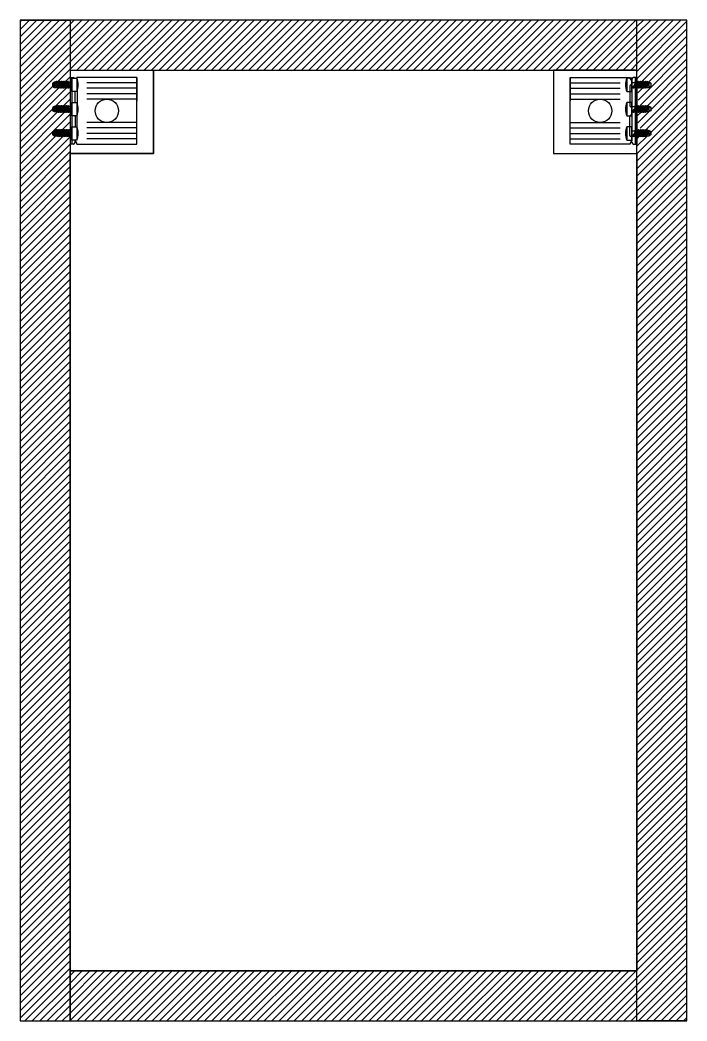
# Model space of a CAD drawing. Header units: millimetres. Extents: x 2246 to 5755, y 107 to 2210.
# Drawn here: x 5173 to 5573, y 904 to 1504 of the extents above; entities that cross this region are included whole.
import ezdxf

# ---------------------------------------------------------------- set-up
doc = ezdxf.new("R2010")
doc.units = ezdxf.units.MM
doc.layers.add('IF-DETL', color=4, linetype='Continuous', lineweight=35)
doc.layers.add('IF-FURN', color=7, linetype='Continuous')

msp = doc.modelspace()

# ---------------------------------------------------------------- linework, layer by layer
at = {"layer": 'IF-DETL', "linetype": 'Continuous'}
for p, q in [((5173.36, 1503.2), (5174.51, 1504.35)), ((5173.36, 1498.71), (5179, 1504.35)), ((5173.36, 1494.22), (5183.49, 1504.35)), ((5173.36, 1489.73), (5187.98, 1504.35)), ((5173.36, 1485.24), (5192.47, 1504.35)), ((5173.36, 1480.75), (5196.96, 1504.35)), ((5173.36, 1476.26), (5201.45, 1504.35)), ((5173.36, 1471.77), (5203.36, 1501.77)), ((5203.36, 1501.77), (5205.94, 1504.35)), ((5203.36, 1497.28), (5210.43, 1504.35)), ((5203.36, 1492.79), (5214.92, 1504.35)), ((5203.36, 1488.3), (5219.42, 1504.35)), ((5203.36, 1483.81), (5223.91, 1504.35)), ((5203.36, 1479.32), (5228.4, 1504.35)), ((5203.36, 1474.83), (5232.89, 1504.35)), ((5207.38, 1474.35), (5237.38, 1504.35)), ((5211.87, 1474.35), (5241.87, 1504.35)), ((5216.36, 1474.35), (5246.36, 1504.35)), ((5220.85, 1474.35), (5250.85, 1504.35)), ((5225.34, 1474.35), (5255.34, 1504.35)), ((5229.83, 1474.35), (5259.83, 1504.35)), ((5234.32, 1474.35), (5264.32, 1504.35)), ((5238.81, 1474.35), (5268.81, 1504.35)), ((5243.3, 1474.35), (5273.3, 1504.35)), ((5247.79, 1474.35), (5277.79, 1504.35)), ((5252.28, 1474.35), (5282.28, 1504.35)), ((5256.77, 1474.35), (5286.77, 1504.35)), ((5261.26, 1474.35), (5291.26, 1504.35)), ((5265.75, 1474.35), (5295.75, 1504.35)), ((5270.24, 1474.35), (5300.24, 1504.35)), ((5274.73, 1474.35), (5304.73, 1504.35)), ((5279.22, 1474.35), (5309.22, 1504.35)), ((5283.71, 1474.35), (5313.71, 1504.35)), ((5288.2, 1474.35), (5318.2, 1504.35)), ((5292.69, 1474.35), (5322.69, 1504.35)), ((5297.18, 1474.35), (5327.18, 1504.35)), ((5301.67, 1474.35), (5331.67, 1504.35)), ((5306.16, 1474.35), (5336.16, 1504.35)), ((5310.65, 1474.35), (5340.65, 1504.35)), ((5315.14, 1474.35), (5345.14, 1504.35)), ((5319.63, 1474.35), (5349.63, 1504.35)), ((5324.12, 1474.35), (5354.12, 1504.35)), ((5328.61, 1474.35), (5358.61, 1504.35)), ((5333.1, 1474.35), (5363.1, 1504.35)), ((5337.59, 1474.35), (5367.59, 1504.35)), ((5342.08, 1474.35), (5372.08, 1504.35)), ((5346.57, 1474.35), (5376.57, 1504.35)), ((5351.06, 1474.35), (5381.06, 1504.35)), ((5355.55, 1474.35), (5385.55, 1504.35)), ((5360.04, 1474.35), (5390.04, 1504.35)), ((5364.53, 1474.35), (5394.53, 1504.35)), ((5369.02, 1474.35), (5399.02, 1504.35)), ((5373.51, 1474.35), (5403.51, 1504.35)), ((5378, 1474.35), (5408, 1504.35)), ((5382.49, 1474.35), (5412.49, 1504.35)), ((5173.36, 1467.28), (5203.36, 1497.28)), ((5173.36, 1462.79), (5203.36, 1492.79)), ((5173.36, 1458.3), (5203.36, 1488.3)), ((5173.36, 1453.81), (5203.36, 1483.81)), ((5173.36, 1449.32), (5203.36, 1479.32)), ((5195.92, 1467.39), (5203.36, 1474.83)), ((5200.41, 1467.39), (5203.36, 1470.34)), ((5173.36, 1444.83), (5194.34, 1465.81)), ((5173.36, 1440.34), (5197.88, 1464.86)), ((5173.36, 1435.85), (5202.1, 1464.59)), ((5194.59, 1466.05), (5195.68, 1467.15)), ((5198.09, 1465.06), (5198.49, 1465.47)), ((5198.72, 1465.7), (5200.16, 1467.14)), ((5194.42, 1452.42), (5203.36, 1461.36)), ((5173.36, 1431.36), (5194.12, 1452.12)), ((5198.47, 1451.98), (5199.09, 1452.59)), ((5199.4, 1452.9), (5203.36, 1456.87)), ((5173.36, 1426.87), (5195.9, 1449.41)), ((5173.36, 1422.38), (5200.21, 1449.22)), ((5173.36, 1417.89), (5203.36, 1447.89)), ((5196.1, 1449.6), (5197.48, 1450.98)), ((5197.71, 1451.21), (5198.2, 1451.71)), ((5200.41, 1449.43), (5201.65, 1450.67)), ((5198.38, 1438.41), (5203.36, 1443.4)), ((5173.36, 1413.4), (5195.31, 1435.35)), ((5173.36, 1408.91), (5199.18, 1434.72)), ((5173.36, 1404.42), (5203.36, 1434.42)), ((5195.51, 1435.54), (5197.19, 1437.23)), ((5197.47, 1437.5), (5197.87, 1437.91)), ((5197.87, 1437.91), (5198.02, 1438.05)), ((5199.38, 1434.93), (5199.58, 1435.12)), ((5199.77, 1435.31), (5201.31, 1436.85)), ((5202.36, 1437.91), (5203.36, 1438.91)), ((5173.36, 1399.93), (5203.36, 1429.93)), ((5173.36, 1395.44), (5203.36, 1425.44)), ((5173.36, 1390.95), (5203.36, 1420.95)), ((5173.36, 1386.46), (5203.36, 1416.46)), ((5173.36, 1381.97), (5203.36, 1411.97)), ((5173.36, 1377.48), (5203.36, 1407.48)), ((5173.36, 1372.99), (5203.36, 1402.99)), ((5173.36, 1368.5), (5203.36, 1398.5)), ((5173.36, 1364.01), (5203.36, 1394.01)), ((5173.36, 1359.52), (5203.36, 1389.52)), ((5173.36, 1355.03), (5203.36, 1385.03)), ((5173.36, 1350.54), (5203.36, 1380.54)), ((5173.36, 1346.05), (5203.36, 1376.05)), ((5173.36, 1341.56), (5203.36, 1371.56)), ((5173.36, 1337.07), (5203.36, 1367.07)), ((5173.36, 1332.58), (5203.36, 1362.58)), ((5173.36, 1328.09), (5203.36, 1358.09)), ((5173.36, 1323.6), (5203.36, 1353.6)), ((5173.36, 1319.1), (5203.36, 1349.1)), ((5173.36, 1314.61), (5203.36, 1344.61)), ((5173.36, 1310.12), (5203.36, 1340.12)), ((5173.36, 1305.63), (5203.36, 1335.63)), ((5173.36, 1301.14), (5203.36, 1331.14)), ((5173.36, 1296.65), (5203.36, 1326.65))]:
    msp.add_line(p, q, dxfattribs=at)
at = {"layer": 'IF-DETL'}
for p, q in [((5194.09, 1467.08), (5193.09, 1466.44)), ((5193.09, 1466.44), (5194.09, 1466.94)), ((5193.09, 1466.44), (5193.09, 1464.51)), ((5193.09, 1464.51), (5194.09, 1463.95)), ((5194.09, 1463.95), (5194.09, 1466.94)), ((5194.09, 1466.94), (5194.09, 1466.44)), ((5194.09, 1463.95), (5194.09, 1464.82)), ((5195.09, 1466.94), (5194.42, 1466.94)), ((5196.09, 1466.94), (5195.42, 1466.94)), ((5197.09, 1466.94), (5196.42, 1466.94)), ((5198.09, 1466.94), (5197.42, 1466.94)), ((5198.09, 1466.94), (5197.59, 1466.94)), ((5199.09, 1466.94), (5198.42, 1466.94)), ((5200.09, 1466.94), (5199.42, 1466.94)), ((5201.09, 1466.94), (5200.42, 1466.94)), ((5202.09, 1466.94), (5201.42, 1466.94)), ((5202.09, 1466.94), (5201.59, 1466.94)), ((5204.42, 1466.94), (5202.42, 1466.94)), ((5195.88, 1463.94), (5194.09, 1463.95)), ((5194.09, 1452.57), (5193.09, 1451.92)), ((5193.09, 1451.92), (5194.09, 1452.42)), ((5194.09, 1449.43), (5194.09, 1452.42)), ((5194.09, 1452.42), (5194.09, 1451.92)), ((5195.09, 1452.42), (5194.42, 1452.42)), ((5196.09, 1452.42), (5195.42, 1452.42)), ((5197.09, 1452.42), (5196.42, 1452.42)), ((5198.09, 1452.42), (5197.42, 1452.42)), ((5198.09, 1452.42), (5197.59, 1452.42)), ((5199.09, 1452.42), (5198.42, 1452.42)), ((5200.09, 1452.42), (5199.42, 1452.42)), ((5201.09, 1452.42), (5200.42, 1452.42)), ((5202.09, 1452.42), (5201.42, 1452.42)), ((5202.09, 1452.42), (5201.59, 1452.42)), ((5204.42, 1452.42), (5202.42, 1452.42)), ((5193.09, 1451.92), (5193.09, 1449.99)), ((5193.09, 1449.99), (5194.09, 1449.43)), ((5194.09, 1449.43), (5194.09, 1450.31)), ((5195.88, 1449.42), (5194.09, 1449.43)), ((5194.09, 1438.05), (5193.09, 1437.41)), ((5193.09, 1437.41), (5194.09, 1437.91)), ((5193.09, 1437.41), (5193.09, 1435.47)), ((5193.09, 1435.47), (5194.09, 1434.91)), ((5194.09, 1434.91), (5194.09, 1437.91)), ((5194.09, 1437.91), (5194.09, 1437.41)), ((5194.09, 1434.91), (5194.09, 1435.79)), ((5195.88, 1434.91), (5194.09, 1434.91)), ((5195.09, 1437.91), (5194.42, 1437.91)), ((5196.09, 1437.91), (5195.42, 1437.91)), ((5197.09, 1437.91), (5196.42, 1437.91)), ((5198.09, 1437.91), (5197.42, 1437.91)), ((5198.09, 1437.91), (5197.59, 1437.91)), ((5199.09, 1437.91), (5198.42, 1437.91)), ((5200.09, 1437.91), (5199.42, 1437.91)), ((5201.09, 1437.91), (5200.42, 1437.91)), ((5202.09, 1437.91), (5201.42, 1437.91)), ((5202.09, 1437.91), (5201.59, 1437.91)), ((5204.42, 1437.91), (5202.42, 1437.91))]:
    msp.add_line(p, q, dxfattribs=at)
for centre, radius, start, end in [((5194.19, 1466.86), 0.247, 19.7848, 114.38265), ((5197.95, 1467.22), 3.87, 184.04616, 246.78621), ((5197.96, 1467.14), 3.55, 183.14607, 244.23406), ((5195.36, 1466.7), 0.814, 98.12369, 162.92609), ((5198.95, 1467.22), 3.87, 184.04616, 246.78621), ((5195.25, 1467.34), 0.171, 357.89115, 110.55138), ((5198.96, 1467.14), 3.55, 176.85393, 244.23406), ((5196.36, 1466.7), 0.814, 98.12369, 162.92609), ((5199.95, 1467.22), 3.87, 184.04616, 246.78621), ((5196.25, 1467.34), 0.171, 357.89115, 110.55138), ((5199.96, 1467.14), 3.55, 176.85393, 244.23406), ((5197.36, 1466.7), 0.814, 98.12369, 162.92609), ((5200.95, 1467.22), 3.87, 184.04616, 246.78621), ((5197.25, 1467.34), 0.171, 357.89115, 110.55138), ((5200.96, 1467.14), 3.55, 176.85393, 244.23406), ((5198.36, 1466.7), 0.814, 98.12369, 162.92609), ((5201.95, 1467.22), 3.87, 184.04616, 246.78621), ((5198.25, 1467.34), 0.171, 357.89115, 110.55138), ((5201.96, 1467.14), 3.55, 176.85393, 244.23406), ((5199.36, 1466.7), 0.814, 98.12369, 162.92609), ((5202.95, 1467.22), 3.87, 184.04616, 246.78621), ((5199.25, 1467.34), 0.171, 357.89115, 110.55138), ((5202.96, 1467.14), 3.55, 176.85393, 244.23406), ((5200.36, 1466.7), 0.814, 98.12369, 162.92609), ((5203.95, 1467.22), 3.87, 184.04616, 246.78621), ((5200.25, 1467.34), 0.171, 357.89115, 110.55138), ((5203.96, 1467.14), 3.55, 176.85393, 244.23406), ((5201.36, 1466.7), 0.814, 98.12369, 162.92609), ((5204.95, 1467.22), 3.87, 184.04616, 246.78621), ((5201.25, 1467.34), 0.171, 357.89115, 110.55138), ((5204.96, 1467.14), 3.55, 176.85393, 244.23406), ((5202.36, 1466.7), 0.814, 98.12369, 162.92609), ((5205.95, 1467.22), 3.87, 184.04616, 246.78621), ((5202.25, 1467.34), 0.171, 357.89115, 110.55138), ((5205.96, 1467.14), 3.55, 176.85393, 244.23406), ((5196.47, 1464.1), 0.446, 264.28486, 338.8715), ((5197.47, 1464.1), 0.446, 264.28486, 338.8715), ((5198.47, 1464.1), 0.446, 264.28486, 338.8715), ((5199.47, 1464.1), 0.446, 264.28486, 338.8715), ((5200.47, 1464.1), 0.446, 264.28486, 338.8715), ((5201.47, 1464.1), 0.446, 264.28486, 338.8715), ((5202.47, 1464.1), 0.446, 264.28486, 338.8715), ((5203.47, 1464.1), 0.446, 264.28486, 338.8715), ((5194.19, 1452.34), 0.247, 19.7848, 114.38265), ((5197.95, 1452.7), 3.87, 184.04616, 246.78621), ((5197.96, 1452.62), 3.55, 183.14607, 244.23406), ((5195.36, 1452.19), 0.814, 98.12369, 162.92609), ((5198.95, 1452.7), 3.87, 184.04616, 246.78621), ((5195.25, 1452.82), 0.171, 357.89115, 110.55138), ((5198.96, 1452.62), 3.55, 176.85393, 244.23406), ((5196.36, 1452.19), 0.814, 98.12369, 162.92609), ((5199.95, 1452.7), 3.87, 184.04616, 246.78621), ((5196.25, 1452.82), 0.171, 357.89115, 110.55138), ((5199.96, 1452.62), 3.55, 176.85393, 244.23406), ((5197.36, 1452.19), 0.814, 98.12369, 162.92609), ((5200.95, 1452.7), 3.87, 184.04616, 246.78621), ((5197.25, 1452.82), 0.171, 357.89115, 110.55138), ((5200.96, 1452.62), 3.55, 176.85393, 244.23406), ((5198.36, 1452.19), 0.814, 98.12369, 162.92609), ((5201.95, 1452.7), 3.87, 184.04616, 246.78621), ((5198.25, 1452.82), 0.171, 357.89115, 110.55138), ((5201.96, 1452.62), 3.55, 176.85393, 244.23406), ((5199.36, 1452.19), 0.814, 98.12369, 162.92609), ((5202.95, 1452.7), 3.87, 184.04616, 246.78621), ((5199.25, 1452.82), 0.171, 357.89115, 110.55138), ((5202.96, 1452.62), 3.55, 176.85393, 244.23406), ((5200.36, 1452.19), 0.814, 98.12369, 162.92609), ((5203.95, 1452.7), 3.87, 184.04616, 246.78621), ((5200.25, 1452.82), 0.171, 357.89115, 110.55138), ((5203.96, 1452.62), 3.55, 176.85393, 244.23406), ((5201.36, 1452.19), 0.814, 98.12369, 162.92609), ((5204.95, 1452.7), 3.87, 184.04616, 246.78621), ((5201.25, 1452.82), 0.171, 357.89115, 110.55138), ((5204.96, 1452.62), 3.55, 176.85393, 244.23406), ((5202.36, 1452.19), 0.814, 98.12369, 162.92609), ((5205.95, 1452.7), 3.87, 184.04616, 246.78621), ((5202.25, 1452.82), 0.171, 357.89115, 110.55138), ((5205.96, 1452.62), 3.55, 176.85393, 244.23406), ((5196.47, 1449.59), 0.446, 264.28486, 338.8715), ((5197.47, 1449.59), 0.446, 264.28486, 338.8715), ((5198.47, 1449.59), 0.446, 264.28486, 338.8715), ((5199.47, 1449.59), 0.446, 264.28486, 338.8715), ((5200.47, 1449.59), 0.446, 264.28486, 338.8715), ((5201.47, 1449.59), 0.446, 264.28486, 338.8715), ((5202.47, 1449.59), 0.446, 264.28486, 338.8715), ((5203.47, 1449.59), 0.446, 264.28486, 338.8715), ((5194.19, 1437.82), 0.247, 19.7848, 114.38265), ((5197.95, 1438.18), 3.87, 184.04616, 246.78621), ((5197.96, 1438.1), 3.55, 183.14607, 244.23406), ((5195.36, 1437.67), 0.814, 98.12369, 162.92609), ((5198.95, 1438.18), 3.87, 184.04616, 246.78621), ((5195.25, 1438.3), 0.171, 357.89115, 110.55138), ((5198.96, 1438.1), 3.55, 176.85393, 244.23406), ((5196.36, 1437.67), 0.814, 98.12369, 162.92609), ((5199.95, 1438.18), 3.87, 184.04616, 246.78621), ((5196.25, 1438.3), 0.171, 357.89115, 110.55138), ((5199.96, 1438.1), 3.55, 176.85393, 244.23406), ((5196.47, 1435.07), 0.446, 264.28486, 338.8715), ((5197.36, 1437.67), 0.814, 98.12369, 162.92609), ((5200.95, 1438.18), 3.87, 184.04616, 246.78621), ((5197.25, 1438.3), 0.171, 357.89115, 110.55138), ((5200.96, 1438.1), 3.55, 176.85393, 244.23406), ((5197.47, 1435.07), 0.446, 264.28486, 338.8715), ((5198.36, 1437.67), 0.814, 98.12369, 162.92609), ((5201.95, 1438.18), 3.87, 184.04616, 246.78621), ((5198.25, 1438.3), 0.171, 357.89115, 110.55138), ((5201.96, 1438.1), 3.55, 176.85393, 244.23406), ((5198.47, 1435.07), 0.446, 264.28486, 338.8715), ((5199.36, 1437.67), 0.814, 98.12369, 162.92609), ((5202.95, 1438.18), 3.87, 184.04616, 246.78621), ((5199.25, 1438.3), 0.171, 357.89115, 110.55138), ((5202.96, 1438.1), 3.55, 176.85393, 244.23406), ((5199.47, 1435.07), 0.446, 264.28486, 338.8715), ((5200.36, 1437.67), 0.814, 98.12369, 162.92609), ((5203.95, 1438.18), 3.87, 184.04616, 246.78621), ((5200.25, 1438.3), 0.171, 357.89115, 110.55138), ((5203.96, 1438.1), 3.55, 176.85393, 244.23406), ((5200.47, 1435.07), 0.446, 264.28486, 338.8715), ((5201.36, 1437.67), 0.814, 98.12369, 162.92609), ((5204.95, 1438.18), 3.87, 184.04616, 246.78621), ((5201.25, 1438.3), 0.171, 357.89115, 110.55138), ((5204.96, 1438.1), 3.55, 176.85393, 244.23406), ((5201.47, 1435.07), 0.446, 264.28486, 338.8715), ((5202.36, 1437.67), 0.814, 98.12369, 162.92609), ((5205.95, 1438.18), 3.87, 184.04616, 246.78621), ((5202.25, 1438.3), 0.171, 357.89115, 110.55138), ((5205.96, 1438.1), 3.55, 176.85393, 244.23406), ((5202.47, 1435.07), 0.446, 264.28486, 338.8715), ((5203.47, 1435.07), 0.446, 264.28486, 338.8715)]:
    msp.add_arc(centre, radius, start, end, dxfattribs=at)
at = {"layer": 'IF-FURN'}
for p, q in [((5573.36, 1504.35), (5173.36, 1504.35)), ((5173.36, 1504.35), (5173.36, 904.35)), ((5173.36, 1504.35), (5203.36, 1504.35)), ((5203.36, 1504.35), (5203.36, 904.35)), ((5203.36, 1504.35), (5203.36, 1474.35)), ((5543.36, 904.35), (5543.36, 1504.35)), ((5573.36, 904.35), (5573.36, 1504.35)), ((5203.36, 1474.35), (5543.36, 1474.35)), ((5203.36, 1474.35), (5203.36, 1314.35)), ((5203.36, 1474.35), (5253.36, 1474.35)), ((5253.36, 1474.35), (5253.36, 1424.35)), ((5253.36, 1474.35), (5493.36, 1474.35)), ((5253.36, 1424.35), (5253.36, 1474.35)), ((5253.36, 1474.35), (5493.36, 1474.35)), ((5543.36, 1474.35), (5493.36, 1474.35)), ((5493.36, 1474.35), (5493.36, 1424.35)), ((5493.36, 1474.35), (5493.36, 1424.35)), ((5203.25, 1469.92), (5203.25, 1469.92)), ((5203.42, 1469.92), (5203.42, 1429.92)), ((5203.42, 1469.92), (5204.42, 1469.92)), ((5203.42, 1469.92), (5204.42, 1469.92)), ((5203.42, 1467.92), (5203.42, 1431.92)), ((5204.42, 1469.92), (5205.42, 1469.92)), ((5204.42, 1469.92), (5204.42, 1429.92)), ((5204.42, 1469.44), (5207.42, 1469.44)), ((5204.42, 1461.44), (5204.42, 1469.44)), ((5204.42, 1469.44), (5204.42, 1467.44)), ((5204.42, 1467.44), (5204.42, 1466.94)), ((5243.42, 1469.92), (5207.42, 1469.92)), ((5243.42, 1469.92), (5207.42, 1469.92)), ((5207.42, 1469.44), (5207.42, 1461.44)), ((5243.42, 1466.67), (5213.42, 1466.67)), ((5243.42, 1429.92), (5243.42, 1469.92)), ((5243.42, 1469.92), (5243.42, 1466.42)), ((5243.42, 1469.92), (5243.42, 1466.67)), ((5243.42, 1466.67), (5243.42, 1463.42)), ((5243.42, 1466.42), (5243.42, 1462.92)), ((5503.3, 1429.92), (5503.3, 1469.92)), ((5503.3, 1469.92), (5539.3, 1469.92)), ((5503.3, 1469.92), (5539.3, 1469.92)), ((5503.3, 1469.92), (5503.3, 1466.42)), ((5503.3, 1469.92), (5503.3, 1466.67)), ((5503.3, 1466.67), (5533.3, 1466.67)), ((5503.3, 1466.67), (5503.3, 1463.42)), ((5503.3, 1466.42), (5503.3, 1462.92)), ((5540.3, 1469.44), (5537.3, 1469.44)), ((5537.3, 1469.44), (5537.3, 1461.44)), ((5540.3, 1465.89), (5539.15, 1464.93)), ((5539.15, 1464.93), (5539.15, 1452.93)), ((5540.3, 1461.44), (5540.3, 1469.44)), ((5540.3, 1469.44), (5540.3, 1467.44)), ((5540.3, 1468.92), (5540.3, 1467.89)), ((5540.3, 1467.89), (5540.3, 1431.92)), ((5540.3, 1467.89), (5540.3, 1465.89)), ((5540.3, 1467.44), (5540.3, 1466.94)), ((5540.3, 1466.94), (5542.3, 1466.94)), ((5542.3, 1469.92), (5541.3, 1469.92)), ((5543.3, 1469.92), (5542.3, 1469.92)), ((5543.3, 1469.92), (5542.3, 1469.92)), ((5542.3, 1469.92), (5542.3, 1429.92)), ((5542.64, 1466.94), (5543.3, 1466.94)), ((5542.64, 1466.94), (5543.14, 1466.94)), ((5543.3, 1469.92), (5543.3, 1429.92)), ((5543.3, 1467.92), (5543.3, 1431.92)), ((5543.64, 1466.94), (5544.3, 1466.94)), ((5544.64, 1466.94), (5545.3, 1466.94)), ((5545.64, 1466.94), (5546.3, 1466.94)), ((5546.64, 1466.94), (5547.3, 1466.94)), ((5546.64, 1466.94), (5547.14, 1466.94)), ((5547.64, 1466.94), (5548.3, 1466.94)), ((5548.64, 1466.94), (5549.3, 1466.94)), ((5549.64, 1466.94), (5550.3, 1466.94)), ((5550.64, 1467.08), (5551.64, 1466.44)), ((5550.64, 1463.95), (5550.64, 1466.94)), ((5550.64, 1466.94), (5550.64, 1466.44)), ((5551.64, 1466.44), (5550.64, 1466.94)), ((5550.64, 1463.95), (5550.64, 1464.82)), ((5551.64, 1464.51), (5550.64, 1463.95)), ((5551.64, 1466.44), (5551.64, 1464.51)), ((5204.42, 1461.44), (5204.42, 1463.94)), ((5207.42, 1461.44), (5204.42, 1461.44)), ((5206.42, 1454.92), (5206.42, 1461.44)), ((5207.57, 1461.79), (5207.57, 1454.57)), ((5243.42, 1463.42), (5213.42, 1463.42)), ((5243.42, 1460.17), (5213.42, 1460.17)), ((5243.42, 1463.42), (5243.42, 1460.17)), ((5243.42, 1462.92), (5243.42, 1459.42)), ((5243.42, 1460.17), (5243.42, 1456.92)), ((5243.42, 1460.17), (5243.42, 1456.92)), ((5243.42, 1459.42), (5243.42, 1455.92)), ((5503.3, 1463.42), (5533.3, 1463.42)), ((5503.3, 1463.42), (5503.3, 1460.17)), ((5503.3, 1462.92), (5503.3, 1459.42)), ((5503.3, 1460.17), (5533.3, 1460.17)), ((5503.3, 1460.17), (5503.3, 1456.92)), ((5503.3, 1460.17), (5503.3, 1456.92)), ((5503.3, 1459.42), (5503.3, 1455.92)), ((5537.3, 1461.44), (5540.3, 1461.44)), ((5540.3, 1461.44), (5540.3, 1463.94)), ((5548.84, 1463.94), (5550.64, 1463.95)), ((5204.42, 1454.92), (5207.42, 1454.92)), ((5204.42, 1446.92), (5204.42, 1454.92)), ((5204.42, 1454.92), (5204.42, 1452.92)), ((5204.42, 1452.92), (5204.42, 1452.42)), ((5207.42, 1454.92), (5207.42, 1446.92)), ((5243.42, 1456.92), (5213.42, 1456.92)), ((5503.3, 1456.92), (5533.3, 1456.92)), ((5540.3, 1454.92), (5537.3, 1454.92)), ((5537.3, 1454.92), (5537.3, 1446.92)), ((5539.15, 1452.93), (5540.31, 1451.97)), ((5540.3, 1446.92), (5540.3, 1454.92)), ((5540.3, 1454.92), (5540.3, 1452.92)), ((5540.3, 1452.92), (5540.3, 1452.42)), ((5540.3, 1452.42), (5542.3, 1452.42)), ((5542.64, 1452.42), (5543.3, 1452.42)), ((5542.64, 1452.42), (5543.14, 1452.42)), ((5543.64, 1452.42), (5544.3, 1452.42)), ((5544.64, 1452.42), (5545.3, 1452.42)), ((5545.64, 1452.42), (5546.3, 1452.42)), ((5546.64, 1452.42), (5547.3, 1452.42)), ((5546.64, 1452.42), (5547.14, 1452.42)), ((5547.64, 1452.42), (5548.3, 1452.42)), ((5548.64, 1452.42), (5549.3, 1452.42)), ((5549.64, 1452.42), (5550.3, 1452.42)), ((5550.64, 1452.57), (5551.64, 1451.92)), ((5550.64, 1449.43), (5550.64, 1452.42)), ((5550.64, 1452.42), (5550.64, 1451.92)), ((5551.64, 1451.92), (5550.64, 1452.42)), ((5204.42, 1446.92), (5204.42, 1449.42)), ((5207.42, 1446.92), (5204.42, 1446.92)), ((5206.42, 1446.92), (5206.42, 1440.41)), ((5207.57, 1440.05), (5207.57, 1447.28)), ((5537.3, 1446.92), (5540.3, 1446.92)), ((5539.15, 1446.89), (5540.31, 1447.85)), ((5539.15, 1434.89), (5539.15, 1446.89)), ((5540.3, 1446.92), (5540.3, 1449.42)), ((5548.84, 1449.42), (5550.64, 1449.43)), ((5550.64, 1449.43), (5550.64, 1450.31)), ((5551.64, 1449.99), (5550.64, 1449.43)), ((5551.64, 1451.92), (5551.64, 1449.99)), ((5204.42, 1440.41), (5207.42, 1440.41)), ((5204.42, 1432.41), (5204.42, 1440.41)), ((5204.42, 1440.41), (5204.42, 1438.41)), ((5207.42, 1440.41), (5207.42, 1432.41)), ((5243.42, 1442.92), (5213.42, 1442.92)), ((5503.3, 1442.92), (5533.3, 1442.92)), ((5540.3, 1440.41), (5537.3, 1440.41)), ((5537.3, 1440.41), (5537.3, 1432.41)), ((5540.3, 1432.41), (5540.3, 1440.41)), ((5540.3, 1440.41), (5540.3, 1438.41)), ((5204.42, 1438.41), (5204.42, 1437.91)), ((5204.42, 1432.41), (5204.42, 1434.91)), ((5243.42, 1439.67), (5213.42, 1439.67)), ((5243.42, 1436.42), (5213.42, 1436.42)), ((5503.3, 1439.67), (5533.3, 1439.67)), ((5503.3, 1436.42), (5533.3, 1436.42)), ((5540.3, 1433.92), (5539.15, 1434.89)), ((5540.3, 1438.41), (5540.3, 1437.91)), ((5540.3, 1437.91), (5542.3, 1437.91)), ((5540.3, 1432.41), (5540.3, 1434.91)), ((5542.64, 1437.91), (5543.3, 1437.91)), ((5542.64, 1437.91), (5543.14, 1437.91)), ((5543.64, 1437.91), (5544.3, 1437.91)), ((5544.64, 1437.91), (5545.3, 1437.91)), ((5545.64, 1437.91), (5546.3, 1437.91)), ((5546.64, 1437.91), (5547.3, 1437.91)), ((5546.64, 1437.91), (5547.14, 1437.91)), ((5547.64, 1437.91), (5548.3, 1437.91)), ((5548.64, 1437.91), (5549.3, 1437.91)), ((5548.84, 1434.91), (5550.64, 1434.91)), ((5549.64, 1437.91), (5550.3, 1437.91)), ((5550.64, 1438.05), (5551.64, 1437.41)), ((5550.64, 1434.91), (5550.64, 1437.91)), ((5550.64, 1437.91), (5550.64, 1437.41)), ((5551.64, 1437.41), (5550.64, 1437.91)), ((5550.64, 1434.91), (5550.64, 1435.79)), ((5551.64, 1435.47), (5550.64, 1434.91)), ((5551.64, 1437.41), (5551.64, 1435.47)), ((5205.42, 1429.92), (5203.42, 1429.92)), ((5207.42, 1432.41), (5204.42, 1432.41)), ((5206.42, 1432.41), (5206.42, 1430.92)), ((5206.42, 1430.92), (5206.42, 1431.92)), ((5207.42, 1429.92), (5243.42, 1429.92)), ((5243.42, 1433.17), (5213.42, 1433.17)), ((5503.3, 1433.17), (5533.3, 1433.17)), ((5539.3, 1429.92), (5503.3, 1429.92)), ((5537.3, 1432.41), (5540.3, 1432.41)), ((5540.3, 1430.92), (5540.3, 1431.92)), ((5541.3, 1429.92), (5543.3, 1429.92)), ((5253.36, 1424.35), (5203.36, 1424.35)), ((5203.36, 934.35), (5203.36, 1424.35)), ((5203.36, 1424.35), (5253.36, 1424.35)), ((5493.36, 1424.35), (5543.36, 1424.35)), ((5493.36, 1424.35), (5543.36, 1424.35)), ((5543.36, 1424.35), (5543.36, 934.35)), ((5543.36, 1314.35), (5543.36, 1284.35)), ((5203.36, 1284.35), (5203.36, 1124.35)), ((5543.36, 1124.35), (5543.36, 1094.35)), ((5203.36, 904.35), (5203.36, 934.35)), ((5203.36, 934.35), (5543.36, 934.35)), ((5543.36, 934.35), (5203.36, 934.35)), ((5173.36, 904.35), (5573.36, 904.35)), ((5203.36, 904.35), (5573.36, 904.35)), ((5573.36, 904.35), (5543.36, 904.35))]:
    msp.add_line(p, q, dxfattribs=at)
at = {"layer": 'IF-FURN', "linetype": 'Continuous'}
for p, q in [((5386.98, 1474.35), (5416.98, 1504.35)), ((5391.47, 1474.35), (5421.47, 1504.35)), ((5395.96, 1474.35), (5425.96, 1504.35)), ((5400.45, 1474.35), (5430.45, 1504.35)), ((5404.94, 1474.35), (5434.94, 1504.35)), ((5409.43, 1474.35), (5439.43, 1504.35)), ((5413.92, 1474.35), (5443.92, 1504.35)), ((5418.41, 1474.35), (5448.41, 1504.35)), ((5422.9, 1474.35), (5452.9, 1504.35)), ((5427.39, 1474.35), (5457.39, 1504.35)), ((5431.88, 1474.35), (5461.88, 1504.35)), ((5436.37, 1474.35), (5466.37, 1504.35)), ((5440.86, 1474.35), (5470.86, 1504.35)), ((5445.35, 1474.35), (5475.35, 1504.35)), ((5449.84, 1474.35), (5479.84, 1504.35)), ((5454.33, 1474.35), (5484.33, 1504.35)), ((5458.82, 1474.35), (5488.82, 1504.35)), ((5463.31, 1474.35), (5493.31, 1504.35)), ((5467.8, 1474.35), (5497.8, 1504.35)), ((5472.29, 1474.35), (5502.29, 1504.35)), ((5476.78, 1474.35), (5506.78, 1504.35)), ((5481.27, 1474.35), (5511.27, 1504.35)), ((5485.76, 1474.35), (5515.76, 1504.35)), ((5490.25, 1474.35), (5520.25, 1504.35)), ((5494.74, 1474.35), (5524.74, 1504.35)), ((5499.23, 1474.35), (5529.23, 1504.35)), ((5503.72, 1474.35), (5533.72, 1504.35)), ((5508.21, 1474.35), (5538.21, 1504.35)), ((5512.7, 1474.35), (5542.7, 1504.35)), ((5517.19, 1474.35), (5543.36, 1500.52)), ((5543.36, 1500.52), (5547.19, 1504.35)), ((5543.36, 1496.03), (5551.68, 1504.35)), ((5543.36, 1491.54), (5556.17, 1504.35)), ((5543.36, 1487.05), (5560.66, 1504.35)), ((5543.36, 1482.56), (5565.15, 1504.35)), ((5543.36, 1478.07), (5569.65, 1504.35)), ((5543.36, 1473.58), (5573.36, 1503.58)), ((5521.68, 1474.35), (5543.36, 1496.03)), ((5543.36, 1469.09), (5573.36, 1499.09)), ((5545.92, 1467.16), (5573.36, 1494.6)), ((5526.17, 1474.35), (5543.36, 1491.54)), ((5550.15, 1466.9), (5573.36, 1490.11)), ((5530.66, 1474.35), (5543.36, 1487.05)), ((5535.15, 1474.35), (5543.36, 1482.56)), ((5544.15, 1456.4), (5573.36, 1485.62)), ((5539.65, 1474.35), (5543.36, 1478.07)), ((5545.56, 1453.32), (5573.36, 1481.13)), ((5549.66, 1452.94), (5573.36, 1476.64)), ((5543.93, 1442.72), (5573.36, 1472.15)), ((5543.96, 1460.71), (5549.53, 1466.28)), ((5545.29, 1439.59), (5573.36, 1467.66)), ((5548.64, 1438.44), (5573.36, 1463.17)), ((5550.64, 1435.95), (5573.36, 1458.68)), ((5543.36, 1424.19), (5573.36, 1454.19)), ((5548.55, 1451.82), (5549.15, 1452.42)), ((5549.21, 1452.48), (5549.64, 1452.92)), ((5543.36, 1419.7), (5573.36, 1449.7)), ((5543.58, 1446.86), (5545.81, 1449.08)), ((5543.36, 1415.21), (5573.36, 1445.21)), ((5543.36, 1410.72), (5573.36, 1440.72)), ((5543.36, 1406.23), (5573.36, 1436.23)), ((5543.36, 1428.68), (5549.59, 1434.91)), ((5543.36, 1433.17), (5544.91, 1434.72)), ((5544.15, 1438.44), (5544.28, 1438.58)), ((5543.36, 1401.74), (5573.36, 1431.74)), ((5543.36, 1397.25), (5573.36, 1427.25)), ((5543.36, 1392.76), (5573.36, 1422.76)), ((5543.36, 1388.27), (5573.36, 1418.27)), ((5543.36, 1383.78), (5573.36, 1413.78)), ((5543.36, 1379.29), (5573.36, 1409.29)), ((5543.36, 1374.8), (5573.36, 1404.8)), ((5543.36, 1370.31), (5573.36, 1400.31)), ((5543.36, 1365.82), (5573.36, 1395.82)), ((5543.36, 1361.33), (5573.36, 1391.33)), ((5543.36, 1356.84), (5573.36, 1386.84)), ((5543.36, 1352.35), (5573.36, 1382.35)), ((5543.36, 1347.86), (5573.36, 1377.86)), ((5543.36, 1343.37), (5573.36, 1373.37)), ((5543.36, 1338.87), (5573.36, 1368.87)), ((5543.36, 1334.38), (5573.36, 1364.38)), ((5543.36, 1329.89), (5573.36, 1359.89)), ((5543.36, 1325.4), (5573.36, 1355.4)), ((5543.36, 1320.91), (5573.36, 1350.91)), ((5543.36, 1316.42), (5573.36, 1346.42)), ((5543.36, 1311.93), (5573.36, 1341.93)), ((5543.36, 1307.44), (5573.36, 1337.44)), ((5543.36, 1302.95), (5573.36, 1332.95)), ((5543.36, 1298.46), (5573.36, 1328.46)), ((5173.36, 1292.16), (5203.36, 1322.16)), ((5543.36, 1293.97), (5573.36, 1323.97)), ((5173.36, 1287.67), (5203.36, 1317.67)), ((5543.36, 1289.48), (5573.36, 1319.48)), ((5543.36, 1284.99), (5573.36, 1314.99)), ((5173.36, 1283.18), (5203.36, 1313.18)), ((5173.36, 1278.69), (5203.36, 1308.69)), ((5543.36, 1280.5), (5573.36, 1310.5)), ((5173.36, 1274.2), (5203.36, 1304.2)), ((5543.36, 1276.01), (5573.36, 1306.01)), ((5173.36, 1269.71), (5203.36, 1299.71)), ((5543.36, 1271.52), (5573.36, 1301.52)), ((5543.36, 1267.03), (5573.36, 1297.03)), ((5173.36, 1265.22), (5203.36, 1295.22)), ((5173.36, 1260.73), (5203.36, 1290.73)), ((5543.36, 1262.54), (5573.36, 1292.54)), ((5173.36, 1256.24), (5203.36, 1286.24)), ((5543.36, 1258.05), (5573.36, 1288.05)), ((5173.36, 1251.75), (5203.36, 1281.75)), ((5543.36, 1253.56), (5573.36, 1283.56)), ((5543.36, 1249.07), (5573.36, 1279.07)), ((5173.36, 1247.26), (5203.36, 1277.26)), ((5173.36, 1242.77), (5203.36, 1272.77)), ((5543.36, 1244.58), (5573.36, 1274.58)), ((5173.36, 1238.28), (5203.36, 1268.28)), ((5543.36, 1240.09), (5573.36, 1270.09)), ((5173.36, 1233.79), (5203.36, 1263.79)), ((5543.36, 1235.6), (5573.36, 1265.6)), ((5543.36, 1231.11), (5573.36, 1261.11)), ((5173.36, 1229.3), (5203.36, 1259.3)), ((5173.36, 1224.81), (5203.36, 1254.81)), ((5543.36, 1226.62), (5573.36, 1256.62)), ((5173.36, 1220.32), (5203.36, 1250.32)), ((5543.36, 1222.13), (5573.36, 1252.13)), ((5173.36, 1215.83), (5203.36, 1245.83)), ((5543.36, 1217.64), (5573.36, 1247.64)), ((5543.36, 1213.15), (5573.36, 1243.15)), ((5173.36, 1211.34), (5203.36, 1241.34)), ((5173.36, 1206.85), (5203.36, 1236.85)), ((5543.36, 1208.66), (5573.36, 1238.66)), ((5173.36, 1202.36), (5203.36, 1232.36)), ((5543.36, 1204.17), (5573.36, 1234.17)), ((5173.36, 1197.87), (5203.36, 1227.87)), ((5543.36, 1199.68), (5573.36, 1229.68)), ((5543.36, 1195.19), (5573.36, 1225.19)), ((5173.36, 1193.38), (5203.36, 1223.38)), ((5173.36, 1188.89), (5203.36, 1218.89)), ((5543.36, 1190.7), (5573.36, 1220.7)), ((5173.36, 1184.4), (5203.36, 1214.4)), ((5543.36, 1186.21), (5573.36, 1216.21)), ((5173.36, 1179.91), (5203.36, 1209.91)), ((5543.36, 1181.72), (5573.36, 1211.72)), ((5543.36, 1177.23), (5573.36, 1207.23)), ((5173.36, 1175.42), (5203.36, 1205.42)), ((5173.36, 1170.93), (5203.36, 1200.93)), ((5543.36, 1172.74), (5573.36, 1202.74)), ((5173.36, 1166.44), (5203.36, 1196.44)), ((5543.36, 1168.25), (5573.36, 1198.25)), ((5173.36, 1161.95), (5203.36, 1191.95)), ((5543.36, 1163.76), (5573.36, 1193.76)), ((5543.36, 1159.27), (5573.36, 1189.27)), ((5173.36, 1157.46), (5203.36, 1187.46)), ((5173.36, 1152.97), (5203.36, 1182.97)), ((5543.36, 1154.78), (5573.36, 1184.78)), ((5173.36, 1148.48), (5203.36, 1178.48)), ((5543.36, 1150.29), (5573.36, 1180.29)), ((5173.36, 1143.99), (5203.36, 1173.99)), ((5543.36, 1145.8), (5573.36, 1175.8)), ((5543.36, 1141.31), (5573.36, 1171.31)), ((5173.36, 1139.5), (5203.36, 1169.5)), ((5173.36, 1135.01), (5203.36, 1165.01)), ((5543.36, 1136.82), (5573.36, 1166.82)), ((5173.36, 1130.52), (5203.36, 1160.52)), ((5543.36, 1132.33), (5573.36, 1162.33)), ((5173.36, 1126.03), (5203.36, 1156.03)), ((5543.36, 1127.84), (5573.36, 1157.84)), ((5543.36, 1123.35), (5573.36, 1153.35)), ((5173.36, 1121.54), (5203.36, 1151.54)), ((5173.36, 1117.05), (5203.36, 1147.05)), ((5543.36, 1118.86), (5573.36, 1148.86)), ((5173.36, 1112.56), (5203.36, 1142.56)), ((5543.36, 1114.37), (5573.36, 1144.37)), ((5173.36, 1108.07), (5203.36, 1138.07)), ((5543.36, 1109.88), (5573.36, 1139.88)), ((5543.36, 1105.39), (5573.36, 1135.39)), ((5173.36, 1103.58), (5203.36, 1133.58)), ((5173.36, 1099.09), (5203.36, 1129.09)), ((5543.36, 1100.9), (5573.36, 1130.9)), ((5173.36, 1094.6), (5203.36, 1124.6)), ((5543.36, 1096.41), (5573.36, 1126.41)), ((5173.36, 1090.11), (5203.36, 1120.11)), ((5543.36, 1091.92), (5573.36, 1121.92)), ((5543.36, 1087.43), (5573.36, 1117.43)), ((5173.36, 1085.62), (5203.36, 1115.62)), ((5173.36, 1081.13), (5203.36, 1111.13)), ((5543.36, 1082.94), (5573.36, 1112.94)), ((5173.36, 1076.64), (5203.36, 1106.64)), ((5543.36, 1078.45), (5573.36, 1108.45)), ((5173.36, 1072.15), (5203.36, 1102.15)), ((5543.36, 1073.96), (5573.36, 1103.96)), ((5543.36, 1069.47), (5573.36, 1099.47)), ((5173.36, 1067.66), (5203.36, 1097.66)), ((5173.36, 1063.17), (5203.36, 1093.17)), ((5543.36, 1064.98), (5573.36, 1094.98)), ((5173.36, 1058.68), (5203.36, 1088.68)), ((5543.36, 1060.49), (5573.36, 1090.49)), ((5173.36, 1054.19), (5203.36, 1084.19)), ((5543.36, 1056), (5573.36, 1086)), ((5543.36, 1051.51), (5573.36, 1081.51)), ((5173.36, 1049.7), (5203.36, 1079.7)), ((5173.36, 1045.21), (5203.36, 1075.21)), ((5543.36, 1047.02), (5573.36, 1077.02)), ((5173.36, 1040.72), (5203.36, 1070.72)), ((5543.36, 1042.53), (5573.36, 1072.53)), ((5543.36, 1038.04), (5573.36, 1068.04)), ((5173.36, 1036.23), (5203.36, 1066.23)), ((5543.36, 1033.55), (5573.36, 1063.55)), ((5173.36, 1031.74), (5203.36, 1061.74)), ((5173.36, 1027.25), (5203.36, 1057.25)), ((5543.36, 1029.06), (5573.36, 1059.06)), ((5173.36, 1022.76), (5203.36, 1052.76)), ((5543.36, 1024.57), (5573.36, 1054.57)), ((5543.36, 1020.08), (5573.36, 1050.08)), ((5173.36, 1018.27), (5203.36, 1048.27)), ((5543.36, 1015.59), (5573.36, 1045.59)), ((5173.36, 1013.78), (5203.36, 1043.78)), ((5173.36, 1009.29), (5203.36, 1039.29)), ((5543.36, 1011.1), (5573.36, 1041.1)), ((5173.36, 1004.8), (5203.36, 1034.8)), ((5543.36, 1006.61), (5573.36, 1036.61)), ((5543.36, 1002.12), (5573.36, 1032.12)), ((5173.36, 1000.31), (5203.36, 1030.31)), ((5543.36, 997.63), (5573.36, 1027.63)), ((5173.36, 995.82), (5203.36, 1025.82)), ((5173.36, 991.33), (5203.36, 1021.33)), ((5543.36, 993.14), (5573.36, 1023.14)), ((5173.36, 986.84), (5203.36, 1016.84)), ((5543.36, 988.64), (5573.36, 1018.64)), ((5543.36, 984.15), (5573.36, 1014.15)), ((5173.36, 982.35), (5203.36, 1012.35)), ((5543.36, 979.66), (5573.36, 1009.66)), ((5173.36, 977.86), (5203.36, 1007.86)), ((5173.36, 973.37), (5203.36, 1003.37)), ((5543.36, 975.17), (5573.36, 1005.17)), ((5173.36, 968.87), (5203.36, 998.87)), ((5543.36, 970.68), (5573.36, 1000.68)), ((5543.36, 966.19), (5573.36, 996.19)), ((5173.36, 964.38), (5203.36, 994.38)), ((5543.36, 961.7), (5573.36, 991.7)), ((5173.36, 959.89), (5203.36, 989.89)), ((5173.36, 955.4), (5203.36, 985.4)), ((5543.36, 957.21), (5573.36, 987.21)), ((5173.36, 950.91), (5203.36, 980.91)), ((5543.36, 952.72), (5573.36, 982.72)), ((5543.36, 948.23), (5573.36, 978.23)), ((5173.36, 946.42), (5203.36, 976.42)), ((5543.36, 943.74), (5573.36, 973.74)), ((5173.36, 941.93), (5203.36, 971.93)), ((5173.36, 937.44), (5203.36, 967.44)), ((5543.36, 939.25), (5573.36, 969.25)), ((5173.36, 932.95), (5203.36, 962.95)), ((5543.36, 934.76), (5573.36, 964.76)), ((5543.36, 930.27), (5573.36, 960.27)), ((5173.36, 928.46), (5203.36, 958.46)), ((5543.36, 925.78), (5573.36, 955.78)), ((5173.36, 923.97), (5203.36, 953.97)), ((5173.36, 919.48), (5203.36, 949.48)), ((5543.36, 921.29), (5573.36, 951.29)), ((5173.36, 914.99), (5203.36, 944.99)), ((5543.36, 916.8), (5573.36, 946.8)), ((5543.36, 912.31), (5573.36, 942.31)), ((5173.36, 910.5), (5203.36, 940.5)), ((5173.36, 906.01), (5203.36, 936.01)), ((5543.36, 907.82), (5573.36, 937.82)), ((5176.19, 904.35), (5203.36, 931.52)), ((5203.36, 931.52), (5206.19, 934.35)), ((5203.36, 927.03), (5210.68, 934.35)), ((5203.36, 922.54), (5215.17, 934.35)), ((5203.36, 918.05), (5219.66, 934.35)), ((5203.36, 913.56), (5224.15, 934.35)), ((5203.36, 909.07), (5228.64, 934.35)), ((5203.36, 904.58), (5233.13, 934.35)), ((5207.62, 904.35), (5237.62, 934.35)), ((5212.11, 904.35), (5242.11, 934.35)), ((5216.6, 904.35), (5246.6, 934.35)), ((5221.09, 904.35), (5251.09, 934.35)), ((5225.58, 904.35), (5255.58, 934.35)), ((5230.07, 904.35), (5260.07, 934.35)), ((5234.56, 904.35), (5264.56, 934.35)), ((5239.05, 904.35), (5269.05, 934.35)), ((5243.54, 904.35), (5273.54, 934.35)), ((5248.03, 904.35), (5278.03, 934.35)), ((5252.52, 904.35), (5282.52, 934.35)), ((5257.01, 904.35), (5287.01, 934.35)), ((5261.5, 904.35), (5291.5, 934.35)), ((5265.99, 904.35), (5295.99, 934.35)), ((5270.48, 904.35), (5300.48, 934.35)), ((5274.97, 904.35), (5304.97, 934.35)), ((5279.46, 904.35), (5309.46, 934.35)), ((5283.95, 904.35), (5313.95, 934.35)), ((5288.44, 904.35), (5318.44, 934.35)), ((5292.93, 904.35), (5322.93, 934.35)), ((5297.42, 904.35), (5327.42, 934.35)), ((5301.91, 904.35), (5331.91, 934.35)), ((5306.4, 904.35), (5336.4, 934.35)), ((5310.89, 904.35), (5340.89, 934.35)), ((5315.38, 904.35), (5345.38, 934.35)), ((5319.88, 904.35), (5349.88, 934.35)), ((5324.37, 904.35), (5354.37, 934.35)), ((5328.86, 904.35), (5358.86, 934.35)), ((5333.35, 904.35), (5363.35, 934.35)), ((5337.84, 904.35), (5367.84, 934.35)), ((5342.33, 904.35), (5372.33, 934.35)), ((5346.82, 904.35), (5376.82, 934.35)), ((5351.31, 904.35), (5381.31, 934.35)), ((5355.8, 904.35), (5385.8, 934.35)), ((5360.29, 904.35), (5390.29, 934.35)), ((5364.78, 904.35), (5394.78, 934.35)), ((5369.27, 904.35), (5399.27, 934.35)), ((5373.76, 904.35), (5403.76, 934.35)), ((5378.25, 904.35), (5408.25, 934.35)), ((5382.74, 904.35), (5412.74, 934.35)), ((5387.23, 904.35), (5417.23, 934.35)), ((5391.72, 904.35), (5421.72, 934.35)), ((5396.21, 904.35), (5426.21, 934.35)), ((5400.7, 904.35), (5430.7, 934.35)), ((5405.19, 904.35), (5435.19, 934.35)), ((5409.68, 904.35), (5439.68, 934.35)), ((5414.17, 904.35), (5444.17, 934.35)), ((5418.66, 904.35), (5448.66, 934.35)), ((5423.15, 904.35), (5453.15, 934.35)), ((5427.64, 904.35), (5457.64, 934.35)), ((5432.13, 904.35), (5462.13, 934.35)), ((5436.62, 904.35), (5466.62, 934.35)), ((5441.11, 904.35), (5471.11, 934.35)), ((5445.6, 904.35), (5475.6, 934.35)), ((5450.09, 904.35), (5480.09, 934.35)), ((5454.58, 904.35), (5484.58, 934.35)), ((5459.07, 904.35), (5489.07, 934.35)), ((5463.56, 904.35), (5493.56, 934.35)), ((5468.05, 904.35), (5498.05, 934.35)), ((5472.54, 904.35), (5502.54, 934.35)), ((5477.03, 904.35), (5507.03, 934.35)), ((5481.52, 904.35), (5511.52, 934.35)), ((5486.01, 904.35), (5516.01, 934.35)), ((5490.5, 904.35), (5520.5, 934.35)), ((5494.99, 904.35), (5524.99, 934.35)), ((5499.48, 904.35), (5529.48, 934.35)), ((5503.97, 904.35), (5533.97, 934.35)), ((5508.46, 904.35), (5538.46, 934.35)), ((5512.95, 904.35), (5542.95, 934.35)), ((5517.44, 904.35), (5543.36, 930.27)), ((5544.38, 904.35), (5573.36, 933.33)), ((5180.68, 904.35), (5203.36, 927.03)), ((5521.93, 904.35), (5543.36, 925.78)), ((5548.87, 904.35), (5573.36, 928.84)), ((5553.36, 904.35), (5573.36, 924.35)), ((5185.17, 904.35), (5203.36, 922.54)), ((5189.66, 904.35), (5203.36, 918.05)), ((5526.42, 904.35), (5543.36, 921.29)), ((5557.85, 904.35), (5573.36, 919.86)), ((5194.15, 904.35), (5203.36, 913.56)), ((5530.91, 904.35), (5543.36, 916.8)), ((5535.4, 904.35), (5543.36, 912.31)), ((5562.34, 904.35), (5573.36, 915.37)), ((5198.64, 904.35), (5203.36, 909.07)), ((5539.89, 904.35), (5543.36, 907.82)), ((5566.83, 904.35), (5573.36, 910.88)), ((5571.32, 904.35), (5573.36, 906.39)), ((5203.13, 904.35), (5203.36, 904.58))]:
    msp.add_line(p, q, dxfattribs=at)
at = {"layer": 'IF-FURN'}
for centre in [(5225.42, 1449.92), (5521.3, 1449.92)]:
    msp.add_circle(centre, 7, dxfattribs=at)
for centre, radius, start, end in [((5204.92, 1468.42), 1.58, 40.11007, 71.56505), ((5204.94, 1469.88), 2.48, 349.75108, 0.92473), ((5198.48, 1465.44), 9.79, 335.89084, 24.10916), ((5546.24, 1465.44), 9.79, 155.89084, 204.10916), ((5541.78, 1469.88), 2.48, 179.07527, 233.36651), ((5541.8, 1468.42), 1.58, 108.43495, 161.56505), ((5538.76, 1467.14), 3.55, 295.76594, 3.14607), ((5538.78, 1467.22), 3.87, 293.21379, 355.95384), ((5539.76, 1467.14), 3.55, 295.76594, 3.14607), ((5539.78, 1467.22), 3.87, 293.21379, 355.95384), ((5542.48, 1467.34), 0.171, 69.44862, 182.10885), ((5540.76, 1467.14), 3.55, 295.76594, 3.14607), ((5540.78, 1467.22), 3.87, 293.21379, 355.95384), ((5542.36, 1466.7), 0.814, 17.07391, 81.87631), ((5543.48, 1467.34), 0.171, 69.44862, 182.10885), ((5541.76, 1467.14), 3.55, 295.76594, 3.14607), ((5541.78, 1467.22), 3.87, 293.21379, 355.95384), ((5543.36, 1466.7), 0.814, 17.07391, 81.87631), ((5544.48, 1467.34), 0.171, 69.44862, 182.10885), ((5542.76, 1467.14), 3.55, 295.76594, 3.14607), ((5542.78, 1467.22), 3.87, 293.21379, 355.95384), ((5544.36, 1466.7), 0.814, 17.07391, 81.87631), ((5545.48, 1467.34), 0.171, 69.44862, 182.10885), ((5543.76, 1467.14), 3.55, 295.76594, 3.14607), ((5543.78, 1467.22), 3.87, 293.21379, 355.95384), ((5545.36, 1466.7), 0.814, 17.07391, 81.87631), ((5546.48, 1467.34), 0.171, 69.44862, 182.10885), ((5544.76, 1467.14), 3.55, 295.76594, 3.14607), ((5544.78, 1467.22), 3.87, 293.21379, 355.95384), ((5546.36, 1466.7), 0.814, 17.07391, 81.87631), ((5547.48, 1467.34), 0.171, 69.44862, 182.10885), ((5545.76, 1467.14), 3.55, 295.76594, 3.14607), ((5545.78, 1467.22), 3.87, 293.21379, 355.95384), ((5547.36, 1466.7), 0.814, 17.07391, 81.87631), ((5548.48, 1467.34), 0.171, 69.44862, 182.10885), ((5546.76, 1467.14), 3.55, 295.76594, 356.85393), ((5546.78, 1467.22), 3.87, 293.21379, 355.95384), ((5548.36, 1466.7), 0.814, 17.07391, 81.87631), ((5549.48, 1467.34), 0.171, 69.44862, 182.10885), ((5549.36, 1466.7), 0.814, 17.07391, 81.87631), ((5550.54, 1466.86), 0.247, 65.61735, 160.2152), ((5541.26, 1464.1), 0.446, 201.1285, 275.71514), ((5542.26, 1464.1), 0.446, 201.1285, 275.71514), ((5543.26, 1464.1), 0.446, 201.1285, 275.71514), ((5544.26, 1464.1), 0.446, 201.1285, 275.71514), ((5545.26, 1464.1), 0.446, 201.1285, 275.71514), ((5546.26, 1464.1), 0.446, 201.1285, 275.71514), ((5547.26, 1464.1), 0.446, 201.1285, 275.71514), ((5548.26, 1464.1), 0.446, 201.1285, 275.71514), ((5198.48, 1450.92), 9.79, 335.89084, 24.10916), ((5546.24, 1450.92), 9.79, 155.89084, 204.10916), ((5538.76, 1452.62), 3.55, 295.76594, 3.14607), ((5538.78, 1452.7), 3.87, 293.21379, 355.95384), ((5539.76, 1452.62), 3.55, 295.76594, 3.14607), ((5539.78, 1452.7), 3.87, 293.21379, 355.95384), ((5542.48, 1452.82), 0.171, 69.44862, 182.10885), ((5540.76, 1452.62), 3.55, 295.76594, 3.14607), ((5540.78, 1452.7), 3.87, 293.21379, 355.95384), ((5542.36, 1452.19), 0.814, 17.07391, 81.87631), ((5543.48, 1452.82), 0.171, 69.44862, 182.10885), ((5541.76, 1452.62), 3.55, 295.76594, 3.14607), ((5541.78, 1452.7), 3.87, 293.21379, 355.95384), ((5543.36, 1452.19), 0.814, 17.07391, 81.87631), ((5544.48, 1452.82), 0.171, 69.44862, 182.10885), ((5542.76, 1452.62), 3.55, 295.76594, 3.14607), ((5542.78, 1452.7), 3.87, 293.21379, 355.95384), ((5544.36, 1452.19), 0.814, 17.07391, 81.87631), ((5545.48, 1452.82), 0.171, 69.44862, 182.10885), ((5543.76, 1452.62), 3.55, 295.76594, 3.14607), ((5543.78, 1452.7), 3.87, 293.21379, 355.95384), ((5545.36, 1452.19), 0.814, 17.07391, 81.87631), ((5546.48, 1452.82), 0.171, 69.44862, 182.10885), ((5544.76, 1452.62), 3.55, 295.76594, 3.14607), ((5544.78, 1452.7), 3.87, 293.21379, 355.95384), ((5546.36, 1452.19), 0.814, 17.07391, 81.87631), ((5547.48, 1452.82), 0.171, 69.44862, 182.10885), ((5545.76, 1452.62), 3.55, 295.76594, 3.14607), ((5545.78, 1452.7), 3.87, 293.21379, 355.95384), ((5547.36, 1452.19), 0.814, 17.07391, 81.87631), ((5548.48, 1452.82), 0.171, 69.44862, 182.10885), ((5546.76, 1452.62), 3.55, 295.76594, 356.85393), ((5546.78, 1452.7), 3.87, 293.21379, 355.95384), ((5548.36, 1452.19), 0.814, 17.07391, 81.87631), ((5549.48, 1452.82), 0.171, 69.44862, 182.10885), ((5549.36, 1452.19), 0.814, 17.07391, 81.87631), ((5550.54, 1452.34), 0.247, 65.61735, 160.2152), ((5541.26, 1449.59), 0.446, 201.1285, 275.71514), ((5542.26, 1449.59), 0.446, 201.1285, 275.71514), ((5543.26, 1449.59), 0.446, 201.1285, 275.71514), ((5544.26, 1449.59), 0.446, 201.1285, 275.71514), ((5545.26, 1449.59), 0.446, 201.1285, 275.71514), ((5546.26, 1449.59), 0.446, 201.1285, 275.71514), ((5547.26, 1449.59), 0.446, 201.1285, 275.71514), ((5548.26, 1449.59), 0.446, 201.1285, 275.71514), ((5198.48, 1436.41), 9.79, 335.89084, 24.10916), ((5546.24, 1436.41), 9.79, 155.89084, 204.10916), ((5538.76, 1438.1), 3.55, 295.76594, 3.14607), ((5538.78, 1438.18), 3.87, 293.21379, 355.95384), ((5541.26, 1435.07), 0.446, 201.1285, 275.71514), ((5539.76, 1438.1), 3.55, 295.76594, 3.14607), ((5539.78, 1438.18), 3.87, 293.21379, 355.95384), ((5542.26, 1435.07), 0.446, 201.1285, 275.71514), ((5542.48, 1438.3), 0.171, 69.44862, 182.10885), ((5540.76, 1438.1), 3.55, 295.76594, 3.14607), ((5540.78, 1438.18), 3.87, 293.21379, 355.95384), ((5542.36, 1437.67), 0.814, 17.07391, 81.87631), ((5543.26, 1435.07), 0.446, 201.1285, 275.71514), ((5543.48, 1438.3), 0.171, 69.44862, 182.10885), ((5541.76, 1438.1), 3.55, 295.76594, 3.14607), ((5541.78, 1438.18), 3.87, 293.21379, 355.95384), ((5543.36, 1437.67), 0.814, 17.07391, 81.87631), ((5544.26, 1435.07), 0.446, 201.1285, 275.71514), ((5544.48, 1438.3), 0.171, 69.44862, 182.10885), ((5542.76, 1438.1), 3.55, 295.76594, 3.14607), ((5542.78, 1438.18), 3.87, 293.21379, 355.95384), ((5544.36, 1437.67), 0.814, 17.07391, 81.87631), ((5545.26, 1435.07), 0.446, 201.1285, 275.71514), ((5545.48, 1438.3), 0.171, 69.44862, 182.10885), ((5543.76, 1438.1), 3.55, 295.76594, 3.14607), ((5543.78, 1438.18), 3.87, 293.21379, 355.95384), ((5545.36, 1437.67), 0.814, 17.07391, 81.87631), ((5546.26, 1435.07), 0.446, 201.1285, 275.71514), ((5546.48, 1438.3), 0.171, 69.44862, 182.10885), ((5544.76, 1438.1), 3.55, 295.76594, 3.14607), ((5544.78, 1438.18), 3.87, 293.21379, 355.95384), ((5546.36, 1437.67), 0.814, 17.07391, 81.87631), ((5547.26, 1435.07), 0.446, 201.1285, 275.71514), ((5547.48, 1438.3), 0.171, 69.44862, 182.10885), ((5545.76, 1438.1), 3.55, 295.76594, 3.14607), ((5545.78, 1438.18), 3.87, 293.21379, 355.95384), ((5547.36, 1437.67), 0.814, 17.07391, 81.87631), ((5548.26, 1435.07), 0.446, 201.1285, 275.71514), ((5548.48, 1438.3), 0.171, 69.44862, 182.10885), ((5546.76, 1438.1), 3.55, 295.76594, 356.85393), ((5546.78, 1438.18), 3.87, 293.21379, 355.95384), ((5548.36, 1437.67), 0.814, 17.07391, 81.87631), ((5549.48, 1438.3), 0.171, 69.44862, 182.10885), ((5549.36, 1437.67), 0.814, 17.07391, 81.87631), ((5550.54, 1437.82), 0.247, 65.61735, 160.2152), ((5204.92, 1431.42), 1.58, 288.43495, 341.56505), ((5204.94, 1429.96), 2.48, 359.07527, 52.20537), ((5541.78, 1429.96), 2.48, 127.79463, 180.92473), ((5541.8, 1431.42), 1.58, 198.43495, 251.56505)]:
    msp.add_arc(centre, radius, start, end, dxfattribs=at)

doc.saveas('drawing.dxf')
